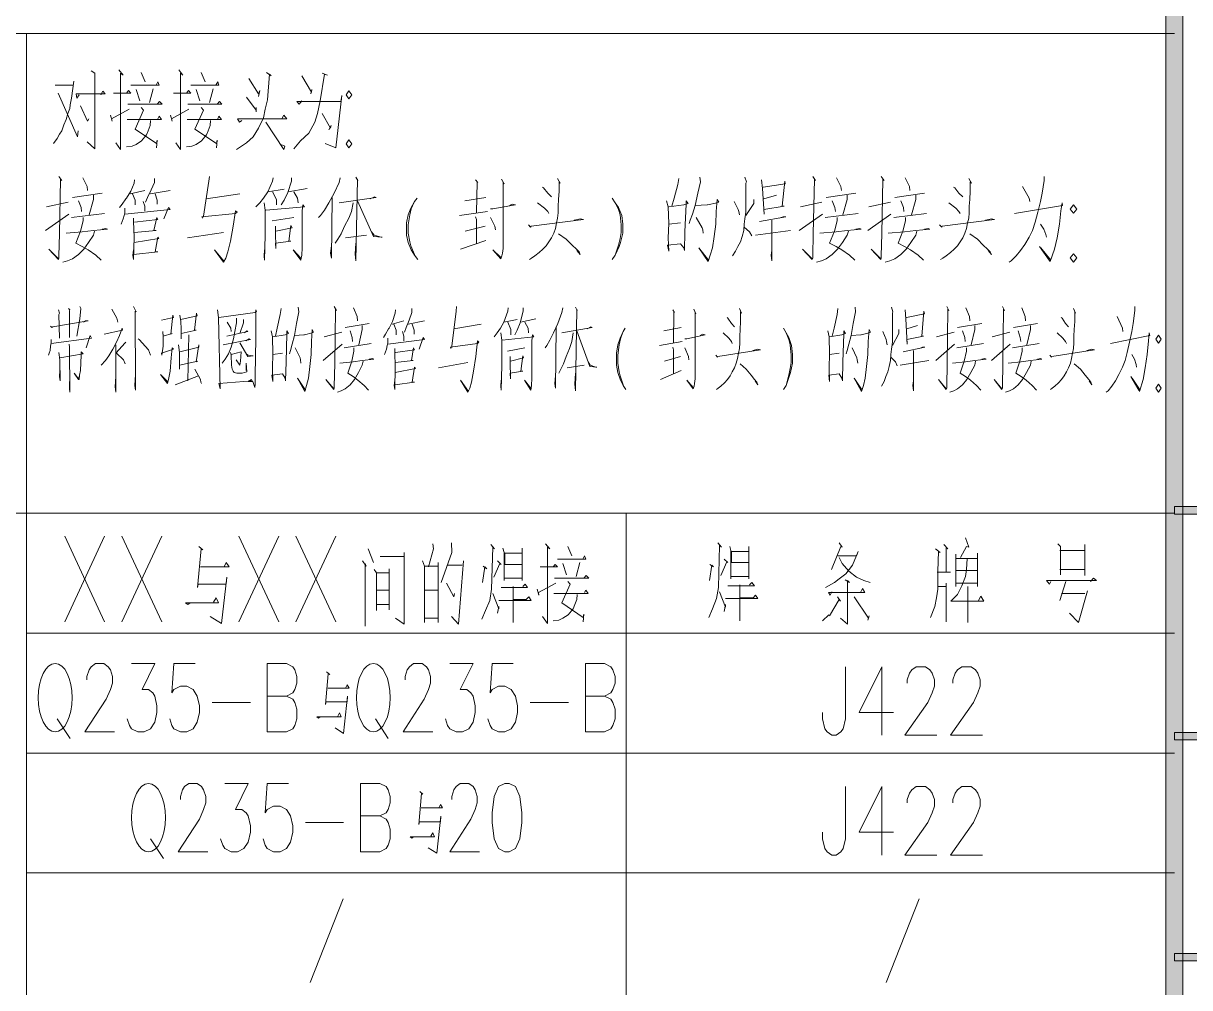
# Model space of a CAD drawing. Header units: millimetres. Extents: x 0 to 829, y 0 to 586.
# Drawn here: x 703.7 to 770.8, y 471.6 to 527.1 of the extents above; entities that cross this region are included whole.
import ezdxf

# ---------------------------------------------------------------- set-up
doc = ezdxf.new("R2010")
doc.units = ezdxf.units.MM

msp = doc.modelspace()

# ---------------------------------------------------------------- hatches: boundary and pattern name
h = msp.add_hatch(color=0)
h.dxf.hatch_style = 2
h.paths.add_polyline_path([(770.449028, 9.860139), (769.464778, 9.860139), (769.464778, 575.772139), (770.449028, 575.772139)])
h = msp.add_hatch(color=0)
h.dxf.hatch_style = 2
h.paths.add_polyline_path([(819.294639, 499.254639), (819.294639, 498.827778), (769.958667, 498.827778), (769.958667, 499.254639)])
h = msp.add_hatch(color=0)
h.dxf.hatch_style = 2
h.paths.add_polyline_path([(819.294639, 486.247722), (819.294639, 485.824389), (769.958667, 485.824389), (769.958667, 486.247722)])
h = msp.add_hatch(color=0)
h.dxf.hatch_style = 2
h.paths.add_polyline_path([(819.294639, 473.530083), (819.294639, 473.10675), (769.958667, 473.10675), (769.958667, 473.530083)])

# ---------------------------------------------------------------- linework, layer by layer
at = {"color": 0, "lineweight": 0}
for points in [[(770.449028, 9.860139), (769.464778, 9.860139), (769.464778, 575.772139), (770.449028, 575.772139)], [(722.453611, 523.190611), (722.287806, 522.957778), (722.453611, 522.721417), (722.615889, 522.957778)], [(722.453611, 520.375444), (722.287806, 520.139083), (722.453611, 519.90625), (722.615889, 520.139083)], [(764.144889, 516.618361), (763.957917, 516.382), (764.144889, 516.149167), (764.331861, 516.382)], [(764.144889, 513.799667), (763.957917, 513.566833), (764.144889, 513.330472), (764.331861, 513.566833)], [(769.037917, 509.128889), (768.886222, 508.892528), (769.037917, 508.659694), (769.193139, 508.892528)], [(769.037917, 506.310194), (768.886222, 506.077361), (769.037917, 505.841), (769.193139, 506.077361)], [(819.294639, 499.254639), (819.294639, 498.827778), (769.958667, 498.827778), (769.958667, 499.254639)], [(819.294639, 486.247722), (819.294639, 485.824389), (769.958667, 485.824389), (769.958667, 486.247722)], [(731.42475, 483.323194), (731.057861, 483.136222), (730.814444, 482.571778), (730.690972, 481.633389), (730.690972, 481.068944), (730.814444, 480.130556), (731.057861, 479.569639), (731.42475, 479.379139), (731.668167, 479.379139), (732.035056, 479.569639), (732.278472, 480.130556), (732.401944, 481.068944), (732.401944, 481.633389), (732.278472, 482.571778), (732.035056, 483.136222), (731.668167, 483.323194)], [(819.294639, 473.530083), (819.294639, 473.10675), (769.958667, 473.10675), (769.958667, 473.530083)]]:
    msp.add_lwpolyline(points, close=True, dxfattribs=at)
for points in [[(769.958667, 526.4785), (622.070694, 526.4785)], [(703.901028, 526.4785), (703.901028, 416.055528)], [(707.622833, 524.344194), (707.830972, 524.196028), (707.830972, 519.856861), (707.379417, 520.251972)], [(709.210333, 524.393583), (709.450222, 524.09725), (709.312639, 524.196028), (709.312639, 519.807472), (709.037472, 520.202583)], [(710.487389, 524.245417), (710.727278, 523.702139)], [(712.6605, 524.393583), (712.900389, 524.09725), (712.762806, 524.196028), (712.762806, 519.807472), (712.487639, 520.202583)], [(713.937556, 524.245417), (714.177444, 523.702139)], [(717.698167, 524.245417), (717.973333, 524.047861), (717.871028, 524.146639), (717.768722, 522.664972), (717.631139, 522.125222), (717.525306, 521.631333), (717.250139, 521.038667), (716.939694, 520.548306), (716.558694, 520.202583), (715.973083, 519.807472)], [(706.620944, 523.751528), (706.483361, 522.76375), (706.416333, 522.372167), (706.381056, 522.174611), (706.275222, 521.878278), (706.172917, 521.532556), (706.035333, 521.236222), (705.933028, 520.8905), (705.791917, 520.692944), (705.654333, 520.449528), (705.449722, 520.153194)], [(709.89825, 523.504583), (711.521028, 523.504583), (711.454, 523.702139), (711.348167, 523.504583)], [(713.351944, 523.504583), (714.971194, 523.504583), (714.904167, 523.702139), (714.798333, 523.504583)], [(716.696278, 523.899694), (717.250139, 523.010694), (717.320694, 523.20825), (717.250139, 522.862528)], [(720.908444, 524.196028), (721.218889, 524.09725), (721.046028, 524.146639), (720.802611, 522.615583), (720.633278, 521.878278), (720.492167, 521.384389), (720.149972, 520.742333), (719.666667, 520.301361), (719.285667, 519.856861)], [(719.733694, 524.047861), (720.287556, 523.109472), (720.319306, 523.257639), (720.252278, 523.010694)], [(705.552028, 523.504583), (706.585667, 523.504583)], [(705.724889, 523.060083), (706.829083, 520.548306), (706.864361, 520.8905)], [(706.931389, 522.961306), (706.793806, 522.76375), (706.758528, 523.010694), (708.416583, 523.010694), (708.279, 523.158861), (708.173167, 522.961306)], [(708.899889, 523.060083), (709.89825, 523.060083), (709.760667, 523.20825), (709.658361, 523.060083)], [(710.212222, 523.257639), (710.416833, 522.615583)], [(711.175306, 523.307028), (710.970694, 522.520333)], [(712.350056, 523.060083), (713.351944, 523.060083), (713.214361, 523.20825), (713.108528, 523.060083)], [(713.662389, 523.257639), (713.867, 522.615583)], [(714.629, 523.307028), (714.420861, 522.520333)], [(719.733694, 522.615583), (719.596111, 522.421556), (719.458528, 522.566194), (721.977361, 522.566194), (722.047917, 522.911917), (721.702194, 519.90625), (721.081306, 520.153194)], [(707.001944, 522.322778), (707.414694, 521.433778), (707.48525, 521.581944)], [(709.728917, 522.421556), (711.693889, 522.421556), (711.556306, 522.566194), (711.418722, 522.421556)], [(710.487389, 522.224), (710.624972, 522.075833), (710.141667, 520.989278), (711.383444, 520.153194), (711.418722, 520.35075), (711.383444, 519.90625)], [(713.179083, 522.421556), (715.144056, 522.421556), (715.006472, 522.566194), (714.868889, 522.421556)], [(713.937556, 522.224), (714.075139, 522.075833), (713.591833, 520.989278), (714.833611, 520.153194), (714.868889, 520.35075), (714.833611, 519.90625)], [(716.558694, 522.813139), (717.112556, 522.075833), (717.112556, 522.224), (717.112556, 521.977056)], [(708.727028, 521.7795), (708.829333, 521.433778), (708.794056, 521.581944), (709.795944, 522.125222)], [(709.693639, 521.532556), (711.658611, 521.532556), (711.521028, 521.730111), (711.454, 521.581944)], [(712.177194, 521.7795), (712.2795, 521.433778), (712.24775, 521.581944), (713.246111, 522.125222)], [(713.143806, 521.532556), (715.108778, 521.532556), (714.971194, 521.730111), (714.904167, 521.581944)], [(716.283528, 521.483167), (716.145944, 521.384389), (716.043639, 521.581944), (718.872917, 521.581944), (718.700056, 521.7795), (718.594222, 521.581944)], [(720.908444, 521.878278), (721.39175, 521.038667), (721.427028, 521.186833), (721.285917, 520.939889)], [(711.037722, 521.483167), (711.002444, 521.186833), (710.900139, 520.8905), (710.797833, 520.647083), (710.522667, 520.301361), (710.212222, 520.103806), (709.968806, 520.005028), (709.658361, 519.955639)], [(714.487889, 521.483167), (714.456139, 521.186833), (714.350306, 520.8905), (714.248, 520.647083), (713.972833, 520.301361), (713.662389, 520.103806), (713.418972, 520.005028), (713.108528, 519.955639)], [(717.662889, 521.384389), (718.700056, 519.807472), (718.767083, 520.005028), (718.527194, 520.103806)], [(705.763694, 518.258778), (705.918917, 518.025944), (705.858944, 518.103556), (705.795444, 514.960306), (705.763694, 513.679722), (705.763694, 513.563306), (705.735472, 513.485694), (705.174556, 514.067778), (705.735472, 513.5245)], [(714.427917, 518.258778), (714.396167, 517.987139), (714.085722, 515.96925), (714.02575, 515.852833), (713.994, 515.930444), (715.920167, 516.124472), (716.011889, 516.202083), (715.920167, 516.279694), (715.793167, 515.387167), (715.637944, 514.533444), (715.482722, 513.912556), (715.35925, 513.563306), (715.235778, 513.330472), (714.706611, 514.028972), (715.267528, 513.369278)], [(722.845194, 518.219972), (722.968667, 518.025944), (722.936917, 518.103556), (722.845194, 513.408083), (722.813444, 513.796139), (722.845194, 514.417028)], [(742.653667, 518.219972), (742.685417, 517.948333), (742.530194, 517.288639), (742.374972, 516.590139), (742.21975, 516.085667), (742.096278, 515.736417), (742.032778, 515.542389)], [(745.232472, 518.219972), (745.324194, 517.948333), (745.295972, 517.870722), (745.295972, 516.745361), (745.295972, 516.202083), (745.232472, 515.814028), (745.200722, 515.503583), (745.168972, 515.154333), (745.07725, 514.805083), (744.985528, 514.494639), (744.830306, 514.223), (744.703306, 513.951361), (744.519861, 513.679722)], [(749.144778, 518.258778), (749.3, 518.025944), (749.2365, 518.103556), (749.176528, 514.960306), (749.144778, 513.679722), (749.144778, 513.563306), (749.113028, 513.485694), (748.555639, 514.067778), (749.113028, 513.5245)], [(753.088833, 518.258778), (753.244056, 518.025944), (753.180556, 518.103556), (753.120583, 514.960306), (753.088833, 513.679722), (753.088833, 513.563306), (753.057083, 513.485694), (752.499694, 514.067778), (753.057083, 513.5245)], [(762.465667, 518.258778), (762.465667, 518.025944), (762.342194, 517.288639), (762.250472, 516.822972), (762.09525, 516.202083), (761.940028, 515.62), (761.784806, 515.154333), (761.597833, 514.766278), (761.347361, 514.339417), (761.100417, 513.990167), (760.853472, 513.679722), (760.57125, 513.408083), (760.447778, 513.330472)], [(707.132472, 518.181167), (707.379417, 517.676694), (707.411167, 517.443861)], [(710.113444, 518.06475), (710.081694, 517.870722), (709.894722, 517.405056), (709.647778, 517.017), (709.616028, 516.978194), (709.397306, 516.66775), (709.242083, 516.473722)], [(711.259972, 518.142361), (711.259972, 517.909528), (711.076528, 517.482667), (710.857806, 517.055806), (710.734333, 516.784167)], [(718.093278, 518.181167), (718.061528, 517.987139), (717.782833, 517.36625), (717.532361, 517.017), (717.317167, 516.745361), (717.098444, 516.512528)], [(717.782833, 517.36625), (718.714167, 517.521472)], [(719.148083, 518.181167), (719.148083, 517.987139), (718.929361, 517.327444), (718.714167, 516.900583), (718.558944, 516.628944)], [(718.961111, 517.36625), (720.047667, 517.560278)], [(721.942083, 518.181167), (721.882111, 517.909528), (721.599889, 517.288639), (721.289444, 516.745361), (721.0425, 516.3185), (720.823778, 516.008056), (720.700306, 515.891639)], [(729.738472, 518.06475), (729.861944, 517.909528), (729.830194, 517.948333), (729.798444, 516.163278)], [(731.227194, 518.103556), (731.382417, 517.831917), (731.322444, 517.909528), (731.322444, 514.417028), (731.322444, 514.106583), (731.290694, 513.834944), (731.258944, 513.679722), (731.195444, 513.5245), (730.729778, 514.028972), (731.195444, 513.602111)], [(734.458639, 518.142361), (734.613861, 517.870722), (734.550361, 517.948333), (734.550361, 517.405056), (734.518611, 516.939389), (734.486861, 516.551333), (734.486861, 516.163278), (734.458639, 515.852833), (734.395139, 515.581194), (734.331639, 515.27075), (734.239917, 514.999111), (734.116444, 514.727472), (733.961222, 514.494639), (733.806, 514.261806), (733.619028, 514.067778), (733.400306, 513.87375), (733.153361, 513.679722), (732.966389, 513.563306), (732.842917, 513.485694)], [(733.587278, 517.637889), (733.650778, 517.599083), (733.897722, 517.288639), (734.116444, 517.094611)], [(741.443639, 518.142361), (741.383667, 517.793111), (741.164944, 517.017), (741.041472, 516.551333)], [(746.195556, 518.06475), (746.255528, 517.560278), (746.350778, 516.085667), (746.319028, 516.357306), (747.500833, 516.551333), (747.373833, 516.551333), (747.529056, 517.987139), (747.560806, 517.831917), (746.287278, 517.637889)], [(750.510028, 518.181167), (750.7605, 517.676694), (750.79225, 517.443861)], [(754.454083, 518.181167), (754.704556, 517.676694), (754.732778, 517.443861)], [(758.119444, 518.142361), (758.274667, 517.870722), (758.211167, 517.948333), (758.211167, 517.405056), (758.182944, 516.939389), (758.151194, 516.551333), (758.151194, 516.163278), (758.119444, 515.852833), (758.055944, 515.581194), (757.995972, 515.27075), (757.900722, 514.999111), (757.77725, 514.727472), (757.622028, 514.494639), (757.466806, 514.261806), (757.279833, 514.067778), (757.064639, 513.87375), (756.814167, 513.679722), (756.627194, 513.563306), (756.503722, 513.485694)], [(757.248083, 517.637889), (757.311583, 517.599083), (757.558528, 517.288639), (757.77725, 517.094611)], [(761.629583, 516.822972), (761.597833, 517.017), (761.223889, 517.676694)], [(706.539806, 517.055806), (708.250778, 517.288639)], [(706.882, 516.861778), (707.037222, 516.473722), (707.068972, 516.240889)], [(707.753361, 517.172222), (707.753361, 516.939389), (707.502889, 516.046861)], [(709.862972, 517.249833), (710.702583, 517.443861)], [(709.986444, 517.249833), (710.141667, 516.900583), (710.141667, 516.628944)], [(711.013028, 517.249833), (712.163083, 517.443861)], [(711.291722, 517.249833), (711.415194, 516.900583), (711.415194, 516.66775)], [(716.167111, 517.249833), (714.240944, 516.978194)], [(718.061528, 517.36625), (718.28025, 516.939389), (718.28025, 516.628944)], [(719.271556, 517.36625), (719.490278, 517.017), (719.522028, 516.745361)], [(721.476417, 517.055806), (721.444667, 513.563306), (721.384694, 513.834944), (721.444667, 514.261806)], [(721.882111, 516.745361), (724.023472, 517.055806), (723.93175, 517.094611), (723.681278, 516.978194)], [(722.936917, 516.861778), (723.86825, 514.805083), (724.365667, 514.766278), (724.302167, 514.766278), (723.9, 514.882694), (723.744778, 515.076722)], [(726.415306, 513.485694), (726.228333, 513.718528), (726.041361, 514.028972), (725.854389, 514.455833), (725.762667, 514.882694), (725.762667, 515.581194), (725.854389, 516.046861), (726.009611, 516.434917), (726.228333, 516.822972), (726.383556, 517.017)], [(729.117583, 516.861778), (730.327611, 517.055806)], [(737.594833, 513.485694), (737.778278, 513.718528), (737.997, 514.223), (738.088722, 514.455833), (738.215722, 514.999111), (738.215722, 515.503583), (738.152222, 516.008056), (737.96525, 516.473722), (737.778278, 516.745361), (737.594833, 517.017)], [(740.731028, 516.861778), (740.82275, 516.512528), (740.8545, 515.542389), (740.82275, 514.727472), (740.8545, 513.951361), (740.791, 514.300611), (741.538889, 514.378222), (741.722333, 514.145389), (741.754083, 513.990167), (741.785833, 515.076722), (741.849333, 516.66775), (741.849333, 516.861778), (741.972806, 516.706556), (741.722333, 516.628944), (740.8545, 516.512528)], [(742.374972, 516.590139), (743.059361, 516.628944), (743.091111, 516.628944), (743.6485, 516.745361), (743.740222, 516.784167), (743.6485, 516.939389), (743.585, 516.240889), (743.556778, 515.503583), (743.461528, 514.805083), (743.369806, 514.145389), (743.246333, 513.718528), (743.119333, 513.369278), (742.593694, 514.145389), (743.151083, 513.446889)], [(745.761639, 516.939389), (745.761639, 516.706556), (745.295972, 516.008056)], [(746.319028, 516.978194), (747.063389, 517.172222)], [(749.920889, 517.055806), (751.628333, 517.288639)], [(750.263083, 516.861778), (750.418306, 516.473722), (750.450056, 516.240889)], [(751.130917, 517.172222), (751.130917, 516.939389), (750.883972, 516.046861)], [(753.864944, 517.055806), (755.572389, 517.288639)], [(754.207139, 516.861778), (754.362361, 516.473722), (754.394111, 516.240889)], [(755.074972, 517.172222), (755.074972, 516.939389), (754.828028, 516.046861)], [(705.051083, 516.512528), (706.292861, 516.784167)], [(709.552528, 516.434917), (709.552528, 516.163278), (709.520778, 516.008056), (709.460806, 515.814028), (709.397306, 515.658806), (709.337333, 515.503583)], [(709.552528, 516.085667), (712.163083, 516.357306), (712.067833, 516.473722), (711.789139, 515.814028)], [(710.607333, 516.822972), (710.702583, 516.551333), (710.702583, 516.279694)], [(717.564111, 516.745361), (717.627611, 516.3185), (717.627611, 514.882694), (717.595861, 513.446889), (717.564111, 513.679722), (717.595861, 514.028972)], [(717.659361, 516.3185), (719.892444, 516.512528), (719.800722, 516.628944), (719.768972, 516.279694), (719.768972, 514.145389), (719.737222, 513.718528), (719.709, 513.563306), (719.67725, 513.446889), (719.243333, 514.028972), (719.67725, 513.563306)], [(722.689972, 516.745361), (722.594722, 516.240889), (722.4395, 515.852833), (722.192556, 515.387167), (722.005583, 514.960306), (721.818611, 514.649861), (721.663389, 514.417028)], [(726.196583, 516.784167), (726.041361, 516.396111), (725.949639, 516.046861), (725.854389, 515.464778), (725.854389, 514.999111), (725.949639, 514.494639), (726.009611, 514.261806), (726.228333, 513.757333)], [(728.807139, 516.008056), (730.419333, 516.240889)], [(730.606306, 516.396111), (730.729778, 516.396111), (732.035056, 516.628944), (731.848083, 516.66775), (731.692861, 516.590139)], [(733.308583, 516.745361), (733.71075, 516.434917), (733.897722, 516.240889), (733.961222, 516.124472)], [(737.778278, 516.745361), (737.96525, 516.357306), (738.0605, 516.046861), (738.120472, 515.464778), (738.120472, 515.037917), (738.0605, 514.688667), (737.96525, 514.300611), (737.778278, 513.718528)], [(744.611583, 516.822972), (744.858528, 516.357306), (744.890278, 516.240889), (744.922028, 516.046861)], [(748.432167, 516.512528), (749.673944, 516.784167)], [(752.376222, 516.512528), (753.618, 516.784167)], [(756.969389, 516.745361), (757.375083, 516.434917), (757.558528, 516.240889), (757.622028, 516.124472)], [(762.186972, 514.223), (762.744361, 513.446889), (762.807861, 513.369278), (763.054806, 514.067778), (763.210028, 514.727472), (763.337028, 515.503583), (763.42875, 516.279694), (763.49225, 516.745361), (763.524, 516.590139), (760.758222, 516.124472)], [(704.987583, 515.154333), (706.324611, 516.085667)], [(706.479833, 515.891639), (708.37425, 516.124472)], [(707.160694, 515.891639), (707.160694, 515.697611), (707.005472, 515.115528), (706.726778, 514.417028), (707.100722, 514.223), (707.442917, 514.028972), (707.876833, 513.718528), (708.187278, 513.446889)], [(710.049944, 515.852833), (710.049944, 515.658806), (710.081694, 514.766278), (710.049944, 513.485694), (710.018194, 513.718528), (710.049944, 514.028972)], [(710.113444, 515.62), (711.446944, 515.775222), (711.386972, 515.891639), (711.23175, 515.154333), (711.355222, 515.154333), (710.081694, 515.037917)], [(719.271556, 515.891639), (718.029778, 515.697611)], [(729.738472, 515.930444), (729.798444, 515.775222), (729.798444, 514.378222)], [(730.606306, 515.891639), (730.856778, 515.387167), (730.885, 515.193139)], [(732.779417, 515.464778), (732.906417, 515.348361), (732.934639, 515.387167), (735.947361, 515.775222), (735.760389, 515.814028), (735.418194, 515.736417)], [(740.8545, 515.503583), (741.538889, 515.581194)], [(742.438472, 515.891639), (742.780667, 515.309556), (742.808889, 515.193139), (742.840639, 514.999111)], [(746.072083, 515.658806), (747.592556, 515.930444), (747.437333, 515.930444), (747.218611, 515.852833)], [(746.784694, 515.736417), (746.784694, 513.408083), (746.752944, 513.718528), (746.784694, 513.990167)], [(748.368667, 515.154333), (749.705694, 516.085667)], [(749.860917, 515.891639), (751.751806, 516.124472)], [(750.541778, 515.891639), (750.541778, 515.697611), (750.386556, 515.115528), (750.107861, 514.417028), (750.481806, 514.223), (750.820472, 514.028972), (751.257917, 513.718528), (751.568361, 513.446889)], [(752.312722, 515.154333), (753.646222, 516.085667)], [(753.801444, 515.891639), (755.695861, 516.124472)], [(754.485833, 515.891639), (754.485833, 515.697611), (754.330611, 515.115528), (754.051917, 514.417028), (754.422333, 514.223), (754.764528, 514.028972), (755.201972, 513.718528), (755.512417, 513.446889)], [(756.44375, 515.464778), (756.567222, 515.348361), (756.598972, 515.387167), (759.608167, 515.775222), (759.424722, 515.814028), (759.082528, 515.736417)], [(707.813333, 515.115528), (707.753361, 514.882694), (707.471139, 514.455833), (707.192444, 514.067778), (706.882, 513.757333), (706.539806, 513.5245), (706.261111, 513.408083), (705.982417, 513.330472)], [(706.169389, 514.999111), (707.100722, 515.076722), (707.753361, 515.154333), (708.561222, 515.231944), (708.465972, 515.27075), (708.250778, 515.231944)], [(713.154389, 514.727472), (715.235778, 515.037917)], [(718.21675, 515.387167), (718.21675, 515.115528), (718.2485, 514.106583), (718.21675, 514.417028), (719.116333, 514.533444), (718.992861, 514.533444), (719.116333, 515.425972), (719.179833, 515.309556), (718.2485, 515.115528)], [(723.466083, 514.882694), (722.252528, 514.727472)], [(729.145806, 515.115528), (730.295861, 515.387167)], [(734.518611, 514.960306), (734.952528, 514.649861), (735.294722, 514.300611), (735.545194, 514.067778), (735.700417, 513.912556), (735.760389, 513.757333), (735.573417, 513.990167)], [(745.200722, 515.348361), (745.511167, 515.076722), (745.634639, 514.843889)], [(745.853361, 514.882694), (747.87125, 515.154333)], [(751.194417, 515.115528), (751.130917, 514.882694), (750.852222, 514.455833), (750.573528, 514.067778), (750.263083, 513.757333), (749.920889, 513.5245), (749.642194, 513.408083), (749.3635, 513.330472)], [(749.550472, 514.999111), (750.481806, 515.076722), (751.130917, 515.154333), (751.938778, 515.231944), (751.847056, 515.27075), (751.628333, 515.231944)], [(755.138472, 515.115528), (755.074972, 514.882694), (754.796278, 514.455833), (754.517583, 514.067778), (754.207139, 513.757333), (753.864944, 513.5245), (753.58625, 513.408083), (753.307556, 513.330472)], [(753.491, 514.999111), (754.422333, 515.076722), (755.074972, 515.154333), (755.882833, 515.231944), (755.791111, 515.27075), (755.572389, 515.231944)], [(758.182944, 514.960306), (758.616861, 514.649861), (758.959056, 514.300611), (759.206, 514.067778), (759.361222, 513.912556), (759.424722, 513.757333), (759.23775, 513.990167)], [(762.250472, 515.503583), (762.433917, 515.231944), (762.560917, 514.9215), (762.589139, 514.766278)], [(710.081694, 514.455833), (711.510444, 514.688667), (711.446944, 514.766278), (711.291722, 513.912556), (711.446944, 513.912556), (710.049944, 513.757333)], [(728.867111, 514.067778), (730.327611, 514.57225)], [(762.278694, 514.145389), (762.839611, 513.446889), (762.807861, 513.446889)], [(705.735472, 510.575278), (705.784861, 510.38125), (705.760167, 510.303639), (705.784861, 508.945444)], [(706.317556, 510.652889), (706.391639, 510.575278), (706.366944, 510.536472), (706.366944, 508.98425)], [(706.973722, 510.769306), (707.023111, 510.652889), (706.973722, 510.070806), (706.793806, 509.061861)], [(708.815222, 510.614083), (709.090389, 510.109611), (709.143306, 509.876778)], [(710.049944, 510.769306), (710.201639, 510.458861), (710.15225, 510.497667), (710.15225, 510.420056), (710.176944, 506.345472), (710.176944, 506.19025), (710.176944, 505.957417), (710.124028, 506.229056), (710.176944, 506.849944)], [(711.665667, 509.993194), (712.346528, 510.148417), (712.321833, 510.264833), (712.194833, 509.178278), (712.268917, 509.217083), (711.764444, 509.061861), (711.73975, 509.3335), (711.764444, 508.98425), (711.764444, 508.479778), (711.690361, 507.975306), (711.665667, 508.091722), (712.346528, 508.324556), (712.268917, 508.402167), (712.219528, 507.820083), (712.170139, 507.043972), (712.067833, 506.578306), (712.018444, 506.345472), (711.61275, 506.849944), (712.018444, 506.461889)], [(712.724, 510.264833), (712.773389, 509.915583), (712.801611, 509.488722), (712.801611, 508.906639), (712.801611, 509.217083), (713.658861, 509.411111), (713.556556, 509.411111), (713.683556, 510.38125), (713.70825, 510.226028), (712.773389, 510.032)], [(714.893583, 510.575278), (714.942972, 510.148417), (715.045278, 506.035028), (714.971194, 506.345472), (716.886778, 506.500694), (716.837389, 506.578306), (716.661, 506.461889), (716.911472, 506.461889), (717.038472, 506.112639), (717.063167, 506.306667), (717.063167, 506.772333), (717.087861, 508.945444), (717.087861, 510.575278), (717.140778, 510.497667), (717.063167, 510.420056), (714.971194, 510.148417)], [(718.551889, 510.652889), (718.5025, 510.303639), (718.326111, 509.527528), (718.223806, 509.061861)], [(719.536139, 510.7305), (719.560833, 510.458861), (719.437361, 509.799167), (719.310361, 509.100667), (719.183361, 508.596194), (719.081056, 508.246944), (719.031667, 508.052917)], [(721.606944, 510.769306), (721.730417, 510.536472), (721.681028, 510.614083), (721.631639, 507.470833), (721.606944, 506.19025), (721.606944, 506.073833), (721.578722, 505.996222), (721.127167, 506.578306), (721.578722, 506.035028)], [(722.714667, 510.691694), (722.91575, 510.187222), (722.943972, 509.954389)], [(725.13825, 510.575278), (725.113556, 510.38125), (724.961861, 509.915583), (724.760778, 509.527528), (724.732556, 509.488722), (724.556167, 509.178278), (724.432694, 508.98425)], [(726.069583, 510.652889), (726.069583, 510.420056), (725.921417, 509.993194), (725.7415, 509.566333), (725.642722, 509.294694)], [(728.644861, 510.769306), (728.620167, 510.497667), (728.366167, 508.479778), (728.316778, 508.363361), (728.292083, 508.440972), (729.854889, 508.635), (729.9325, 508.712611), (729.854889, 508.790222), (729.756111, 507.897694), (729.629111, 507.043972), (729.502111, 506.423083), (729.399806, 506.073833), (729.301028, 505.841), (728.870639, 506.5395), (729.325722, 505.879806)], [(731.622306, 510.691694), (731.597611, 510.497667), (731.368306, 509.876778), (731.167222, 509.527528), (730.990833, 509.255889), (730.814444, 509.023056)], [(732.479556, 510.691694), (732.479556, 510.497667), (732.303167, 509.837972), (732.126778, 509.411111), (731.999778, 509.139472)], [(734.751444, 510.691694), (734.698528, 510.420056), (734.47275, 509.799167), (734.21875, 509.255889), (734.017667, 508.829028), (733.841278, 508.518583), (733.7425, 508.402167)], [(735.481694, 510.7305), (735.584, 510.536472), (735.559306, 510.614083), (735.481694, 505.918611), (735.457, 506.306667), (735.481694, 506.927556)], [(741.083806, 510.575278), (741.182583, 510.420056), (741.157889, 510.458861), (741.133194, 508.673806)], [(742.293833, 510.614083), (742.420833, 510.342444), (742.371444, 510.420056), (742.371444, 506.927556), (742.371444, 506.617111), (742.343222, 506.345472), (742.318528, 506.19025), (742.269139, 506.035028), (741.891667, 506.5395), (742.269139, 506.112639)], [(744.9185, 510.652889), (745.0455, 510.38125), (744.992583, 510.458861), (744.992583, 509.915583), (744.967889, 509.449917), (744.943194, 509.061861), (744.943194, 508.673806), (744.9185, 508.363361), (744.869111, 508.091722), (744.816194, 507.781278), (744.742111, 507.509639), (744.639806, 507.238), (744.512806, 507.005167), (744.389333, 506.772333), (744.237639, 506.578306), (744.06125, 506.384278), (743.856639, 506.19025), (743.708472, 506.073833), (743.606167, 505.996222)], [(744.212944, 510.148417), (744.262333, 510.109611), (744.463417, 509.799167), (744.639806, 509.605139)], [(750.594694, 510.652889), (750.545306, 510.303639), (750.368917, 509.527528), (750.266611, 509.061861)], [(751.578944, 510.7305), (751.603639, 510.458861), (751.476639, 509.799167), (751.353167, 509.100667), (751.226167, 508.596194), (751.123861, 508.246944), (751.074472, 508.052917)], [(753.674444, 510.7305), (753.748528, 510.458861), (753.723833, 510.38125), (753.723833, 509.255889), (753.723833, 508.712611), (753.674444, 508.324556), (753.646222, 508.014111), (753.621528, 507.664861), (753.547444, 507.315611), (753.469833, 507.005167), (753.346361, 506.733528), (753.244056, 506.461889), (753.092361, 506.19025)], [(754.454083, 510.575278), (754.507, 510.070806), (754.581083, 508.596194), (754.556389, 508.867833), (755.515944, 509.061861), (755.413639, 509.061861), (755.540639, 510.497667), (755.565333, 510.342444), (754.531694, 510.148417)], [(756.852972, 510.769306), (756.976444, 510.536472), (756.927056, 510.614083), (756.877667, 507.470833), (756.852972, 506.19025), (756.852972, 506.073833), (756.828278, 505.996222), (756.373194, 506.578306), (756.828278, 506.035028)], [(757.960694, 510.691694), (758.165306, 510.187222), (758.19, 509.954389)], [(760.056194, 510.769306), (760.183194, 510.536472), (760.130278, 510.614083), (760.080889, 507.470833), (760.056194, 506.19025), (760.056194, 506.073833), (760.0315, 505.996222), (759.576417, 506.578306), (760.0315, 506.035028)], [(761.167444, 510.691694), (761.368528, 510.187222), (761.393222, 509.954389)], [(764.144889, 510.652889), (764.268361, 510.38125), (764.218972, 510.458861), (764.218972, 509.915583), (764.194278, 509.449917), (764.169583, 509.061861), (764.169583, 508.673806), (764.144889, 508.363361), (764.091972, 508.091722), (764.042583, 507.781278), (763.9685, 507.509639), (763.866194, 507.238), (763.739194, 507.005167), (763.612194, 506.772333), (763.4605, 506.578306), (763.284111, 506.384278), (763.083028, 506.19025), (762.931333, 506.073833), (762.832556, 505.996222)], [(763.435806, 510.148417), (763.488722, 510.109611), (763.689806, 509.799167), (763.866194, 509.605139)], [(767.676194, 510.769306), (767.676194, 510.536472), (767.573889, 509.799167), (767.499806, 509.3335), (767.372806, 508.712611), (767.245806, 508.130528), (767.118806, 507.664861), (766.970639, 507.276806), (766.766028, 506.849944), (766.564944, 506.500694), (766.363861, 506.19025), (766.138083, 505.918611), (766.035778, 505.841)], [(766.995333, 509.3335), (766.970639, 509.527528), (766.66725, 510.187222)], [(705.280389, 509.643944), (705.358, 509.566333), (705.407389, 509.605139), (707.449972, 509.954389), (707.298278, 509.954389), (707.174806, 509.876778)], [(708.360139, 509.178278), (709.418472, 509.411111), (709.393778, 509.527528), (709.242083, 509.100667), (709.065694, 508.712611), (708.864611, 508.324556), (708.638833, 507.9365), (708.434222, 507.664861), (708.18375, 507.393222)], [(715.980139, 510.109611), (715.980139, 509.837972), (715.877833, 509.3335), (715.80375, 508.906639), (715.67675, 508.440972), (715.525056, 508.052917), (715.323972, 507.742472), (715.147583, 507.509639)], [(715.450972, 509.876778), (715.652056, 509.527528), (715.67675, 509.3335)], [(716.382306, 510.032), (716.382306, 509.837972), (716.181222, 509.217083)], [(722.234889, 509.566333), (723.624833, 509.799167)], [(723.219139, 509.68275), (723.219139, 509.449917), (723.018056, 508.557389)], [(724.937167, 509.760361), (725.618028, 509.954389)], [(725.035944, 509.760361), (725.162944, 509.411111), (725.162944, 509.139472)], [(725.8685, 509.760361), (726.803361, 509.954389)], [(726.097806, 509.760361), (726.196583, 509.411111), (726.196583, 509.178278)], [(730.055972, 509.760361), (728.493167, 509.488722)], [(731.368306, 509.876778), (732.126778, 510.032)], [(731.597611, 509.876778), (731.774, 509.449917), (731.774, 509.139472)], [(732.327861, 509.876778), (733.209806, 510.070806)], [(732.581861, 509.876778), (732.75825, 509.527528), (732.782944, 509.255889)], [(734.370444, 509.566333), (734.34575, 506.073833), (734.296361, 506.345472), (734.34575, 506.772333)], [(734.698528, 509.255889), (736.44125, 509.566333), (736.363639, 509.605139), (736.162556, 509.488722)], [(738.385056, 505.996222), (738.233361, 506.229056), (738.081667, 506.5395), (737.929972, 506.966361), (737.852361, 507.393222), (737.852361, 508.091722), (737.929972, 508.557389), (738.056972, 508.945444), (738.233361, 509.3335), (738.356833, 509.527528)], [(740.579333, 509.372306), (741.563583, 509.566333)], [(747.465556, 505.996222), (747.61725, 506.229056), (747.793639, 506.733528), (747.87125, 506.966361), (747.970028, 507.509639), (747.970028, 508.014111), (747.920639, 508.518583), (747.768944, 508.98425), (747.61725, 509.255889), (747.465556, 509.527528)], [(754.556389, 509.488722), (755.163167, 509.68275)], [(757.480917, 509.566333), (758.870861, 509.799167)], [(758.465167, 509.68275), (758.465167, 509.449917), (758.264083, 508.557389)], [(760.687667, 509.566333), (762.074083, 509.799167)], [(761.671917, 509.68275), (761.671917, 509.449917), (761.467306, 508.557389)], [(705.305083, 508.867833), (705.305083, 508.673806), (705.280389, 508.479778), (705.255694, 508.246944), (705.206306, 508.091722), (705.156917, 507.975306)], [(705.305083, 508.635), (707.626361, 508.945444), (707.552278, 509.100667), (707.3265, 508.402167)], [(710.328639, 508.906639), (710.378028, 508.867833), (710.907194, 508.28575), (711.034194, 507.975306)], [(713.228472, 509.139472), (713.179083, 506.500694)], [(715.221667, 508.557389), (716.788, 508.867833), (716.710389, 508.906639), (716.509306, 508.790222)], [(715.42275, 509.061861), (716.636306, 509.3335), (716.583389, 509.372306), (716.431694, 509.255889)], [(717.973333, 509.372306), (718.047417, 509.023056), (718.072111, 508.052917), (718.047417, 507.238), (718.072111, 506.461889), (718.022722, 506.811139), (718.6295, 506.88875), (718.781194, 506.655917), (718.805889, 506.500694), (718.830583, 507.58725), (718.879972, 509.178278), (718.879972, 509.372306), (718.982278, 509.217083), (718.781194, 509.139472), (718.072111, 509.023056)], [(719.310361, 509.100667), (719.864222, 509.139472), (719.888917, 509.139472), (720.344, 509.255889), (720.418083, 509.294694), (720.344, 509.449917), (720.294611, 508.751417), (720.269917, 508.014111), (720.192306, 507.315611), (720.118222, 506.655917), (720.015917, 506.229056), (719.913611, 505.879806), (719.48675, 506.655917), (719.941833, 505.957417)], [(721.024861, 509.023056), (722.033806, 509.294694)], [(722.513583, 509.372306), (722.640583, 508.98425), (722.665278, 508.751417)], [(724.683167, 508.945444), (724.683167, 508.673806), (724.658472, 508.518583), (724.609083, 508.324556), (724.556167, 508.169333), (724.506778, 508.014111)], [(724.683167, 508.596194), (726.803361, 508.867833), (726.72575, 508.98425), (726.499972, 508.324556)], [(725.540417, 509.3335), (725.618028, 509.061861), (725.618028, 508.790222)], [(731.191917, 509.255889), (731.244833, 508.829028), (731.244833, 507.393222), (731.216611, 505.957417), (731.191917, 506.19025), (731.216611, 506.5395)], [(731.269528, 508.829028), (733.086333, 509.023056), (733.008722, 509.139472), (732.984028, 508.790222), (732.984028, 506.655917), (732.959333, 506.229056), (732.934639, 506.073833), (732.909944, 505.957417), (732.553639, 506.5395), (732.909944, 506.073833)], [(735.354694, 509.255889), (735.280611, 508.751417), (735.153611, 508.363361), (734.952528, 507.897694), (734.800833, 507.470833), (734.649139, 507.160389), (734.522139, 506.927556)], [(735.559306, 509.372306), (736.31425, 507.315611), (736.719944, 507.276806), (736.667028, 507.276806), (736.338944, 507.393222), (736.211944, 507.58725)], [(738.205139, 509.294694), (738.081667, 508.906639), (738.004056, 508.557389), (737.929972, 507.975306), (737.929972, 507.509639), (738.004056, 507.005167), (738.056972, 506.772333), (738.233361, 506.267861)], [(741.789361, 508.906639), (741.891667, 508.906639), (742.95, 509.139472), (742.798306, 509.178278), (742.671306, 509.100667)], [(743.983639, 509.255889), (744.311722, 508.945444), (744.463417, 508.751417), (744.512806, 508.635)], [(747.61725, 509.255889), (747.768944, 508.867833), (747.843028, 508.557389), (747.895944, 507.975306), (747.895944, 507.548444), (747.843028, 507.199194), (747.768944, 506.811139), (747.61725, 506.229056)], [(750.016139, 509.372306), (750.090222, 509.023056), (750.114917, 508.052917), (750.090222, 507.238), (750.114917, 506.461889), (750.065528, 506.811139), (750.668778, 506.88875), (750.820472, 506.655917), (750.848694, 506.500694), (750.873389, 507.58725), (750.922778, 509.178278), (750.922778, 509.372306), (751.025083, 509.217083), (750.820472, 509.139472), (750.114917, 509.023056)], [(751.353167, 509.100667), (751.907028, 509.139472), (751.931722, 509.139472), (752.386806, 509.255889), (752.460889, 509.294694), (752.386806, 509.449917), (752.337417, 508.751417), (752.309194, 508.014111), (752.235111, 507.315611), (752.1575, 506.655917), (752.058722, 506.229056), (751.956417, 505.879806), (751.529556, 506.655917), (751.981111, 505.957417)], [(753.169972, 509.3335), (753.371056, 508.867833), (753.39575, 508.751417), (753.420444, 508.557389)], [(754.101306, 509.449917), (754.101306, 509.217083), (753.723833, 508.518583)], [(756.270889, 509.023056), (757.279833, 509.294694)], [(757.759611, 509.372306), (757.886611, 508.98425), (757.911306, 508.751417)], [(759.474111, 509.023056), (760.486583, 509.294694)], [(760.962833, 509.372306), (761.089833, 508.98425), (761.114528, 508.751417)], [(763.210028, 509.255889), (763.538111, 508.945444), (763.689806, 508.751417), (763.739194, 508.635)], [(767.446889, 506.733528), (767.901972, 505.957417), (767.951361, 505.879806), (768.155972, 506.578306), (768.279444, 507.238), (768.38175, 508.014111), (768.459361, 508.790222), (768.50875, 509.255889), (768.533444, 509.100667), (766.28625, 508.635)], [(705.760167, 508.130528), (705.813083, 507.703667), (705.837778, 506.500694), (705.784861, 506.733528), (705.813083, 507.082778)], [(705.813083, 507.820083), (707.150111, 508.052917), (707.047806, 508.169333), (707.047806, 507.975306), (706.998417, 507.082778), (706.9455, 506.811139), (706.920806, 506.578306), (706.896111, 506.578306), (706.645639, 506.927556), (706.896111, 506.617111), (706.9455, 506.772333)], [(706.34225, 508.596194), (706.366944, 508.440972), (706.391639, 505.841), (706.366944, 506.035028), (706.366944, 506.461889)], [(709.041, 508.557389), (709.041, 508.479778), (709.041, 505.841), (708.991611, 506.151444), (709.041, 506.733528)], [(709.619556, 508.712611), (709.570167, 508.673806), (709.041, 508.091722), (709.065694, 508.091722), (709.471389, 507.703667), (709.570167, 507.470833)], [(712.649917, 508.557389), (712.699306, 508.130528), (712.699306, 507.703667), (712.699306, 507.160389), (712.699306, 507.393222), (713.757639, 507.626056), (713.658861, 507.58725), (713.810556, 508.557389), (713.810556, 508.440972), (712.724, 508.169333)], [(715.955444, 507.703667), (716.181222, 507.393222), (716.205917, 507.626056), (716.255306, 508.169333), (715.67675, 508.014111), (715.627361, 508.130528), (715.67675, 507.975306), (715.701444, 507.393222), (715.726139, 507.160389), (715.779056, 507.043972), (715.853139, 506.966361), (716.004833, 506.927556), (716.308222, 506.927556), (716.583389, 507.005167), (716.534, 507.509639), (716.534, 507.082778)], [(716.181222, 508.673806), (716.636306, 507.897694), (716.936167, 507.9365), (716.661, 507.975306), (716.534, 508.052917)], [(719.35975, 508.402167), (719.638444, 507.820083), (719.663139, 507.703667), (719.687833, 507.509639)], [(720.975472, 507.664861), (722.0585, 508.596194)], [(722.1855, 508.402167), (723.723611, 508.635)], [(722.739361, 508.402167), (722.739361, 508.208139), (722.615889, 507.626056), (722.386583, 506.927556), (722.689972, 506.733528), (722.968667, 506.5395), (723.321444, 506.229056), (723.571917, 505.957417)], [(725.088861, 508.363361), (725.088861, 508.169333), (725.113556, 507.276806), (725.088861, 505.996222), (725.060639, 506.229056), (725.088861, 506.5395)], [(725.13825, 508.130528), (726.221278, 508.28575), (726.171889, 508.402167), (726.044889, 507.664861), (726.147194, 507.664861), (725.113556, 507.548444)], [(732.581861, 508.402167), (731.572917, 508.208139)], [(740.325333, 508.518583), (741.637667, 508.751417)], [(741.083806, 508.440972), (741.133194, 508.28575), (741.133194, 506.88875)], [(741.789361, 508.402167), (741.990444, 507.897694), (742.015139, 507.703667)], [(743.556778, 507.975306), (743.655556, 507.858889), (743.68025, 507.897694), (746.128528, 508.28575), (745.976833, 508.324556), (745.701667, 508.246944)], [(751.402556, 508.402167), (751.68125, 507.820083), (751.705944, 507.703667), (751.730639, 507.509639)], [(754.355306, 508.169333), (755.590028, 508.440972), (755.463028, 508.440972), (755.286639, 508.363361)], [(754.933861, 508.246944), (754.933861, 505.918611), (754.909167, 506.229056), (754.933861, 506.500694)], [(756.2215, 507.664861), (757.304528, 508.596194)], [(757.431528, 508.402167), (758.969639, 508.635)], [(757.988917, 508.402167), (757.988917, 508.208139), (757.861917, 507.626056), (757.632611, 506.927556), (757.936, 506.733528), (758.214694, 506.5395), (758.567472, 506.229056), (758.821472, 505.957417)], [(759.424722, 507.664861), (760.511278, 508.596194)], [(760.63475, 508.402167), (762.176389, 508.635)], [(761.192139, 508.402167), (761.192139, 508.208139), (761.065139, 507.626056), (760.839361, 506.927556), (761.139222, 506.733528), (761.417917, 506.5395), (761.770694, 506.229056), (762.024694, 505.957417)], [(762.779639, 507.975306), (762.881944, 507.858889), (762.906639, 507.897694), (765.354917, 508.28575), (765.203222, 508.324556), (764.924528, 508.246944)], [(718.072111, 508.014111), (718.6295, 508.091722)], [(723.272056, 507.626056), (723.219139, 507.393222), (722.993361, 506.966361), (722.767583, 506.578306), (722.513583, 506.267861), (722.234889, 506.035028), (722.009111, 505.918611), (721.783333, 505.841)], [(721.935028, 507.509639), (722.689972, 507.58725), (723.219139, 507.664861), (723.875306, 507.742472), (723.801222, 507.781278), (723.624833, 507.742472)], [(727.611222, 507.238), (729.301028, 507.548444)], [(731.721083, 507.897694), (731.721083, 507.626056), (731.749306, 506.617111), (731.721083, 506.927556), (732.454861, 507.043972), (732.352556, 507.043972), (732.454861, 507.9365), (732.50425, 507.820083), (731.749306, 507.626056)], [(740.604028, 507.626056), (741.538889, 507.897694)], [(744.967889, 507.470833), (745.320667, 507.160389), (745.599361, 506.811139), (745.800444, 506.578306), (745.927444, 506.423083), (745.976833, 506.267861), (745.825139, 506.500694)], [(750.114917, 508.014111), (750.668778, 508.091722)], [(753.646222, 507.858889), (753.900222, 507.58725), (754.002528, 507.354417)], [(754.178917, 507.393222), (755.815806, 507.664861)], [(758.518083, 507.626056), (758.465167, 507.393222), (758.239389, 506.966361), (758.013611, 506.578306), (757.759611, 506.267861), (757.480917, 506.035028), (757.255139, 505.918611), (757.029361, 505.841)], [(757.181056, 507.509639), (757.936, 507.58725), (758.465167, 507.664861), (759.121333, 507.742472), (759.04725, 507.781278), (758.870861, 507.742472)], [(761.721306, 507.626056), (761.671917, 507.393222), (761.442611, 506.966361), (761.216833, 506.578306), (760.962833, 506.267861), (760.687667, 506.035028), (760.458361, 505.918611), (760.232583, 505.841)], [(760.384278, 507.509639), (761.139222, 507.58725), (761.671917, 507.664861), (762.328083, 507.742472), (762.250472, 507.781278), (762.074083, 507.742472)], [(764.194278, 507.470833), (764.547056, 507.160389), (764.82575, 506.811139), (765.026833, 506.578306), (765.153833, 506.423083), (765.203222, 506.267861), (765.051528, 506.500694)], [(767.499806, 508.014111), (767.6515, 507.742472), (767.750278, 507.432028), (767.774972, 507.276806)], [(712.445306, 506.267861), (713.785861, 506.772333), (713.58125, 507.160389), (713.909333, 506.578306), (713.934028, 506.423083), (713.96225, 506.345472)], [(725.113556, 506.966361), (726.274194, 507.199194), (726.221278, 507.276806), (726.097806, 506.423083), (726.221278, 506.423083), (725.088861, 506.267861)], [(735.986167, 507.393222), (735.001917, 507.238)], [(740.37825, 506.578306), (741.563583, 507.082778)], [(767.5245, 506.655917), (767.979583, 505.957417), (767.951361, 505.957417)], [(769.958667, 498.873639), (622.070694, 498.873639)], [(738.40975, 498.873639), (738.40975, 416.055528)], [(706.091778, 492.625944), (708.391889, 497.55425)], [(706.091778, 497.55425), (708.391889, 492.625944)], [(709.379667, 492.625944), (711.679778, 497.55425)], [(709.379667, 497.55425), (711.679778, 492.625944)], [(716.114194, 492.625944), (718.414306, 497.55425)], [(716.114194, 497.55425), (718.414306, 492.625944)], [(719.402083, 492.625944), (721.702194, 497.55425)], [(719.402083, 497.55425), (721.702194, 492.625944)], [(757.925417, 497.455472), (758.133556, 496.915722), (757.995972, 496.965111), (757.65025, 496.323056)], [(713.8035, 496.965111), (714.043389, 496.767556), (713.941083, 496.816944), (713.732944, 494.597972), (713.768222, 494.795528), (715.391, 494.795528), (715.426278, 495.190639), (715.115833, 492.527167), (714.459667, 492.922278)], [(723.55075, 496.816944), (723.861194, 496.026722)], [(727.276083, 497.10975), (727.311361, 496.816944), (727.036194, 495.779778)], [(728.348528, 497.159139), (728.380278, 496.619389), (727.759389, 494.894306)], [(730.623944, 497.063889), (730.832083, 496.816944), (730.729778, 496.915722), (730.659222, 494.499194), (730.556917, 493.857139), (730.3135, 493.268), (730.105361, 492.774111)], [(731.315389, 496.866333), (731.382417, 496.619389), (731.382417, 494.993083), (731.382417, 495.14125), (732.419583, 495.14125), (732.419583, 494.993083), (732.419583, 496.866333), (732.419583, 496.57), (731.417694, 496.57), (731.417694, 495.927944), (732.384306, 495.927944)], [(733.763667, 497.10975), (734.007083, 496.816944), (733.8695, 496.915722), (733.8695, 492.527167), (733.590806, 492.922278)], [(735.040722, 496.965111), (735.284139, 496.421833)], [(743.676722, 497.159139), (743.884861, 496.915722), (743.779028, 497.0145), (743.712, 494.597972), (743.606167, 493.955917), (743.366278, 493.36325), (743.158139, 492.872889)], [(744.364639, 496.965111), (744.435194, 496.718167), (744.435194, 495.091861), (744.435194, 495.2365), (745.468833, 495.2365), (745.468833, 495.091861), (745.468833, 496.965111), (745.468833, 496.668778), (744.470472, 496.668778), (744.470472, 496.026722), (745.437083, 496.026722)], [(750.661722, 497.159139), (750.834583, 496.915722), (750.767556, 496.965111), (750.213694, 495.631611)], [(756.200333, 496.816944), (756.4755, 496.619389), (756.373194, 496.668778), (756.337917, 495.532833), (756.337917, 495.042472), (756.337917, 494.499194), (756.270889, 494.005306), (756.165056, 493.511417), (755.925167, 492.872889)], [(756.683639, 497.063889), (756.923528, 496.816944), (756.821222, 496.866333), (756.821222, 495.483444), (757.064639, 495.483444), (756.302639, 495.483444)], [(763.255889, 497.10975), (763.393472, 496.965111), (763.393472, 495.335278)], [(763.358194, 496.718167), (764.776361, 496.718167)], [(764.808111, 497.063889), (764.808111, 495.285889)], [(723.240306, 496.1255), (723.448444, 495.829167), (723.377889, 495.977333), (723.377889, 492.379)], [(724.242194, 496.372444), (725.621556, 496.372444), (725.621556, 496.619389), (725.621556, 492.477778), (725.13825, 492.8235)], [(726.690472, 496.1255), (726.792778, 495.829167), (726.792778, 492.576556)], [(729.036444, 496.1255), (728.761278, 492.477778), (728.348528, 492.922278)], [(731.004944, 496.1255), (731.209556, 495.927944), (731.142528, 495.977333), (730.796806, 495.190639)], [(734.455111, 496.224278), (736.077889, 496.224278), (736.007333, 496.421833), (735.905028, 496.224278)], [(744.054194, 496.224278), (744.262333, 496.026722), (744.195306, 496.076111), (743.849583, 495.285889)], [(750.594694, 496.421833), (751.663611, 496.421833), (751.765917, 496.668778), (751.423722, 495.878556), (751.042722, 495.384667), (750.661722, 495.091861), (750.386556, 494.894306), (749.867972, 494.597972)], [(750.661722, 496.323056), (750.834583, 495.977333), (751.215583, 495.532833), (751.663611, 495.190639), (752.076361, 494.993083), (752.457361, 494.894306)], [(758.027722, 496.273667), (757.995972, 495.631611), (757.925417, 495.2365), (757.717278, 494.69675), (757.477389, 494.202861), (757.096389, 493.80775), (758.994333, 493.80775), (758.821472, 494.104083), (758.683889, 493.857139)], [(757.375083, 496.520611), (757.375083, 494.647361), (757.375083, 494.844917), (758.616861, 494.844917), (758.616861, 494.647361), (758.616861, 496.57), (758.616861, 496.273667), (757.375083, 496.273667), (757.375083, 495.582222), (758.652139, 495.582222)], [(713.905806, 495.779778), (715.563861, 495.779778), (715.391, 496.026722), (715.288694, 495.829167)], [(723.896472, 495.631611), (724.034056, 495.434056), (724.034056, 493.268), (724.034056, 493.610194), (724.75725, 493.610194), (724.75725, 493.317389), (724.75725, 495.681), (724.75725, 495.434056), (724.034056, 495.434056), (724.034056, 494.449806), (724.75725, 494.449806)], [(726.828056, 495.829167), (727.554778, 495.829167)], [(727.586528, 496.026722), (727.586528, 492.576556)], [(728.140389, 495.878556), (728.969417, 495.878556)], [(730.175917, 495.829167), (730.384056, 495.681), (730.278222, 495.779778), (730.140639, 494.894306)], [(733.453222, 495.779778), (734.455111, 495.779778), (734.317528, 495.927944), (734.211694, 495.779778)], [(734.765556, 495.977333), (734.973694, 495.335278)], [(735.732167, 496.026722), (735.524028, 495.2365)], [(743.228694, 495.927944), (743.433306, 495.779778), (743.331, 495.878556), (743.193417, 494.993083)], [(763.358194, 495.631611), (764.776361, 495.631611)], [(728.069833, 494.844917), (728.486111, 494.054694), (728.521389, 494.25225)], [(731.209556, 494.597972), (732.730028, 494.597972), (732.592444, 494.795528), (732.454861, 494.647361)], [(733.280361, 494.499194), (733.386194, 494.153472), (733.350917, 494.301639), (734.352806, 494.844917)], [(734.28225, 495.14125), (736.25075, 495.14125), (736.109639, 495.285889), (735.972056, 495.14125)], [(735.040722, 494.943694), (735.178306, 494.795528), (734.695, 493.708972), (735.940306, 492.872889), (735.972056, 493.070444), (735.940306, 492.625944)], [(744.12475, 493.955917), (745.987417, 493.955917), (745.849833, 494.153472), (745.71225, 494.005306), (744.953778, 494.005306), (744.953778, 494.746139), (744.953778, 492.675333)], [(744.262333, 494.69675), (745.782806, 494.69675), (745.641694, 494.894306), (745.504111, 494.746139)], [(751.007444, 495.042472), (751.250861, 494.894306), (751.145028, 494.993083), (751.145028, 492.477778), (750.732278, 492.8235)], [(756.373194, 494.647361), (756.821222, 494.647361), (756.821222, 494.844917), (756.821222, 492.625944)], [(762.843139, 494.943694), (762.772583, 494.795528), (762.599722, 494.993083), (765.464278, 494.993083), (765.291417, 495.14125), (765.118556, 494.943694)], [(763.703917, 494.943694), (763.358194, 493.857139)], [(726.792778, 494.449806), (727.554778, 494.449806)], [(730.729778, 494.25225), (731.071972, 493.36325), (731.071972, 493.511417), (731.004944, 493.119833)], [(731.071972, 493.857139), (732.938167, 493.857139), (732.797056, 494.054694), (732.659472, 493.906528), (731.901, 493.906528), (731.901, 494.647361), (731.901, 492.576556)], [(735.594583, 494.202861), (735.559306, 493.906528), (735.457, 493.610194), (735.351167, 493.36325), (735.076, 493.021056), (734.765556, 492.8235), (734.525667, 492.724722), (734.211694, 492.675333)], [(734.246972, 494.25225), (736.215472, 494.25225), (736.077889, 494.449806), (736.007333, 494.301639)], [(743.779028, 494.351028), (744.12475, 493.462028), (744.12475, 493.610194), (744.054194, 493.218611)], [(750.248972, 494.351028), (750.146667, 494.153472), (750.040833, 494.301639), (752.146917, 494.301639), (752.009333, 494.548583), (751.907028, 494.351028)], [(750.559417, 494.054694), (750.732278, 493.80775), (750.661722, 493.906528), (750.111389, 492.971667)], [(751.526028, 494.054694), (752.355056, 492.8235), (752.386806, 492.971667), (752.319778, 492.724722)], [(758.063, 494.647361), (758.063, 492.576556)], [(763.464028, 494.25225), (764.808111, 494.25225)], [(764.945694, 494.400417), (764.430639, 492.576556), (763.912056, 493.119833)], [(713.320194, 493.708972), (713.182611, 493.610194), (713.045028, 493.708972), (714.942972, 493.708972), (714.805389, 494.005306), (714.664278, 493.758361)], [(726.828056, 492.8235), (727.554778, 492.8235)], [(750.076111, 493.021056), (749.695111, 492.675333)], [(769.958667, 491.969778), (703.901028, 491.969778)], [(707.375889, 489.285139), (707.375889, 489.475639), (707.499361, 489.849583), (707.622833, 490.036556), (707.86625, 490.227056), (708.353083, 490.227056), (708.5965, 490.036556), (708.719972, 489.849583), (708.843444, 489.475639), (708.843444, 489.098167), (708.719972, 488.724222), (708.476556, 488.159778), (707.255944, 486.283), (708.963389, 486.283)], [(709.940583, 490.227056), (711.284667, 490.227056), (710.550889, 488.724222), (710.917778, 488.724222), (711.161194, 488.533722), (711.284667, 488.34675), (711.404611, 487.782306), (711.404611, 487.408361), (711.284667, 486.843917), (711.037722, 486.469972), (710.674361, 486.283), (710.307472, 486.283), (709.940583, 486.469972), (709.817111, 486.656944), (709.697167, 487.034417)], [(713.602417, 490.227056), (712.381806, 490.227056), (712.258333, 488.533722), (712.381806, 488.724222), (712.748694, 488.911194), (713.115583, 488.911194), (713.478944, 488.724222), (713.725889, 488.34675), (713.845833, 487.782306), (713.845833, 487.408361), (713.725889, 486.843917), (713.478944, 486.469972), (713.115583, 486.283), (712.748694, 486.283), (712.381806, 486.469972), (712.258333, 486.656944), (712.138389, 487.034417)], [(717.751083, 486.283), (717.751083, 490.227056), (718.85175, 490.227056), (719.218639, 490.036556), (719.338583, 489.849583), (719.462056, 489.475639), (719.462056, 489.098167), (719.338583, 488.724222), (719.218639, 488.533722), (718.85175, 488.34675)], [(725.688583, 489.285139), (725.688583, 489.475639), (725.808528, 489.849583), (725.932, 490.036556), (726.175417, 490.227056), (726.66225, 490.227056), (726.909194, 490.036556), (727.029139, 489.849583), (727.152611, 489.475639), (727.152611, 489.098167), (727.029139, 488.724222), (726.785722, 488.159778), (725.565111, 486.283), (727.272556, 486.283)], [(728.24975, 490.227056), (729.593833, 490.227056), (728.860056, 488.724222), (729.226944, 488.724222), (729.470361, 488.533722), (729.593833, 488.34675), (729.713778, 487.782306), (729.713778, 487.408361), (729.593833, 486.843917), (729.350417, 486.469972), (728.983528, 486.283), (728.616639, 486.283), (728.24975, 486.469972), (728.129806, 486.656944), (728.006333, 487.034417)], [(731.911583, 490.227056), (730.690972, 490.227056), (730.571028, 488.533722), (730.690972, 488.724222), (731.057861, 488.911194), (731.42475, 488.911194), (731.791639, 488.724222), (732.035056, 488.34675), (732.155, 487.782306), (732.155, 487.408361), (732.035056, 486.843917), (731.791639, 486.469972), (731.42475, 486.283), (731.057861, 486.283), (730.690972, 486.469972), (730.571028, 486.656944), (730.447556, 487.034417)], [(736.063778, 486.283), (736.063778, 490.227056), (737.160917, 490.227056), (737.527806, 490.036556), (737.64775, 489.849583), (737.771222, 489.475639), (737.771222, 489.098167), (737.64775, 488.724222), (737.527806, 488.533722), (737.160917, 488.34675)], [(751.025083, 490.036556), (751.025083, 487.034417), (750.894556, 486.469972), (750.764028, 486.283), (750.499444, 486.0925), (750.234861, 486.0925), (749.973806, 486.283), (749.843278, 486.469972), (749.709222, 487.034417), (749.709222, 487.408361)], [(753.127639, 490.036556), (751.815306, 487.408361), (753.787333, 487.408361)], [(753.127639, 490.036556), (753.127639, 486.0925)], [(754.574028, 489.098167), (754.574028, 489.285139), (754.704556, 489.662611), (754.838611, 489.849583), (755.099667, 490.036556), (755.625306, 490.036556), (755.889889, 489.849583), (756.020417, 489.662611), (756.150944, 489.285139), (756.150944, 488.911194), (756.020417, 488.533722), (755.759361, 487.972806), (754.4435, 486.0925), (756.285, 486.0925)], [(757.202222, 489.098167), (757.202222, 489.285139), (757.336278, 489.662611), (757.466806, 489.849583), (757.727861, 490.036556), (758.257028, 490.036556), (758.518083, 489.849583), (758.648611, 489.662611), (758.782667, 489.285139), (758.782667, 488.911194), (758.648611, 488.533722), (758.387556, 487.972806), (757.071694, 486.0925), (758.913194, 486.0925)], [(721.162444, 489.750806), (721.342361, 489.595583), (721.26475, 489.634389), (721.109528, 487.859917), (721.13775, 488.015139), (722.340722, 488.015139), (722.365417, 488.332639), (722.136111, 486.201861), (721.649278, 486.519361)], [(721.240056, 488.805361), (722.467722, 488.805361), (722.340722, 489.002917), (722.263111, 488.844167)], [(717.751083, 488.34675), (718.85175, 488.34675), (719.218639, 488.159778), (719.338583, 487.972806), (719.462056, 487.595333), (719.462056, 487.034417), (719.338583, 486.656944), (719.218639, 486.469972), (718.85175, 486.283), (717.751083, 486.283)], [(736.063778, 488.34675), (737.160917, 488.34675), (737.527806, 488.159778), (737.64775, 487.972806), (737.771222, 487.595333), (737.771222, 487.034417), (737.64775, 486.656944), (737.527806, 486.469972), (737.160917, 486.283), (736.063778, 486.283)], [(714.579611, 487.972806), (716.777417, 487.972806)], [(720.802611, 487.150833), (720.700306, 487.069694), (720.598, 487.150833), (722.009111, 487.150833), (721.906806, 487.387194), (721.8045, 487.189639)], [(732.888778, 487.972806), (735.086583, 487.972806)], [(705.668444, 487.034417), (706.402222, 485.905528)], [(723.977611, 487.034417), (724.711389, 485.905528)], [(769.958667, 485.069444), (703.901028, 485.069444)], [(712.748694, 482.384806), (712.748694, 482.571778), (712.868639, 482.94925), (712.992111, 483.136222), (713.235528, 483.323194), (713.725889, 483.323194), (713.969306, 483.136222), (714.08925, 482.94925), (714.212722, 482.571778), (714.212722, 482.197833), (714.08925, 481.820361), (713.845833, 481.259444), (712.625222, 479.379139), (714.336194, 479.379139)], [(715.309861, 483.323194), (716.653944, 483.323194), (715.920167, 481.820361), (716.287056, 481.820361), (716.530472, 481.633389), (716.653944, 481.446417), (716.777417, 480.881972), (716.777417, 480.508028), (716.653944, 479.943583), (716.410528, 479.569639), (716.043639, 479.379139), (715.67675, 479.379139), (715.309861, 479.569639), (715.189917, 479.756611), (715.066444, 480.130556)], [(718.971694, 483.323194), (717.751083, 483.323194), (717.631139, 481.633389), (717.751083, 481.820361), (718.117972, 482.010861), (718.484861, 482.010861), (718.85175, 481.820361), (719.095167, 481.446417), (719.218639, 480.881972), (719.218639, 480.508028), (719.095167, 479.943583), (718.85175, 479.569639), (718.484861, 479.379139), (718.117972, 479.379139), (717.751083, 479.569639), (717.631139, 479.756611), (717.507667, 480.130556)], [(723.123889, 479.379139), (723.123889, 483.323194), (724.221028, 483.323194), (724.587917, 483.136222), (724.711389, 482.94925), (724.831333, 482.571778), (724.831333, 482.197833), (724.711389, 481.820361), (724.587917, 481.633389), (724.221028, 481.446417)], [(728.373222, 482.384806), (728.373222, 482.571778), (728.493167, 482.94925), (728.616639, 483.136222), (728.860056, 483.323194), (729.350417, 483.323194), (729.593833, 483.136222), (729.713778, 482.94925), (729.83725, 482.571778), (729.83725, 482.197833), (729.713778, 481.820361), (729.470361, 481.259444), (728.24975, 479.379139), (729.960722, 479.379139)], [(726.531722, 482.850472), (726.711639, 482.691722), (726.634028, 482.734056), (726.482333, 480.956056), (726.507028, 481.114806), (727.713528, 481.114806), (727.738222, 481.432306), (727.505389, 479.301528), (727.018556, 479.6155)], [(751.025083, 483.136222), (751.025083, 480.130556), (750.894556, 479.569639), (750.764028, 479.379139), (750.499444, 479.192167), (750.234861, 479.192167), (749.973806, 479.379139), (749.843278, 479.569639), (749.709222, 480.130556), (749.709222, 480.508028)], [(753.127639, 483.136222), (751.815306, 480.508028), (753.787333, 480.508028)], [(753.127639, 483.136222), (753.127639, 479.192167)], [(754.574028, 482.197833), (754.574028, 482.384806), (754.704556, 482.762278), (754.838611, 482.94925), (755.099667, 483.136222), (755.625306, 483.136222), (755.889889, 482.94925), (756.020417, 482.762278), (756.150944, 482.384806), (756.150944, 482.010861), (756.020417, 481.633389), (755.759361, 481.068944), (754.4435, 479.192167), (756.285, 479.192167)], [(757.202222, 482.197833), (757.202222, 482.384806), (757.336278, 482.762278), (757.466806, 482.94925), (757.727861, 483.136222), (758.257028, 483.136222), (758.518083, 482.94925), (758.648611, 482.762278), (758.782667, 482.384806), (758.782667, 482.010861), (758.648611, 481.633389), (758.387556, 481.068944), (757.071694, 479.192167), (758.913194, 479.192167)], [(726.609333, 481.905028), (727.840528, 481.905028), (727.713528, 482.102583), (727.635917, 481.943833)], [(723.123889, 481.446417), (724.221028, 481.446417), (724.587917, 481.259444), (724.711389, 481.068944), (724.831333, 480.695), (724.831333, 480.130556), (724.711389, 479.756611), (724.587917, 479.569639), (724.221028, 479.379139), (723.123889, 479.379139)], [(719.948889, 481.068944), (722.146694, 481.068944)], [(711.037722, 480.130556), (711.7715, 479.005194)], [(726.175417, 480.246972), (726.073111, 480.169361), (725.967278, 480.246972), (727.378389, 480.246972), (727.276083, 480.483333), (727.173778, 480.285778)], [(769.958667, 478.169111), (703.901028, 478.169111)], [(722.118472, 476.666278), (720.224056, 471.857917)], [(755.258417, 476.666278), (753.364, 471.857917)]]:
    msp.add_lwpolyline(points, dxfattribs=at)
for centre, ratio in [((705.546736, 488.255028), 0.494633), ((723.855903, 488.255028), 0.494633), ((710.917778, 481.351167), 0.495528)]:
    msp.add_ellipse(centre, major_axis=(0, 1.972028), ratio=ratio, start_param=0, end_param=6.283185, dxfattribs=at)

doc.saveas('drawing.dxf')
